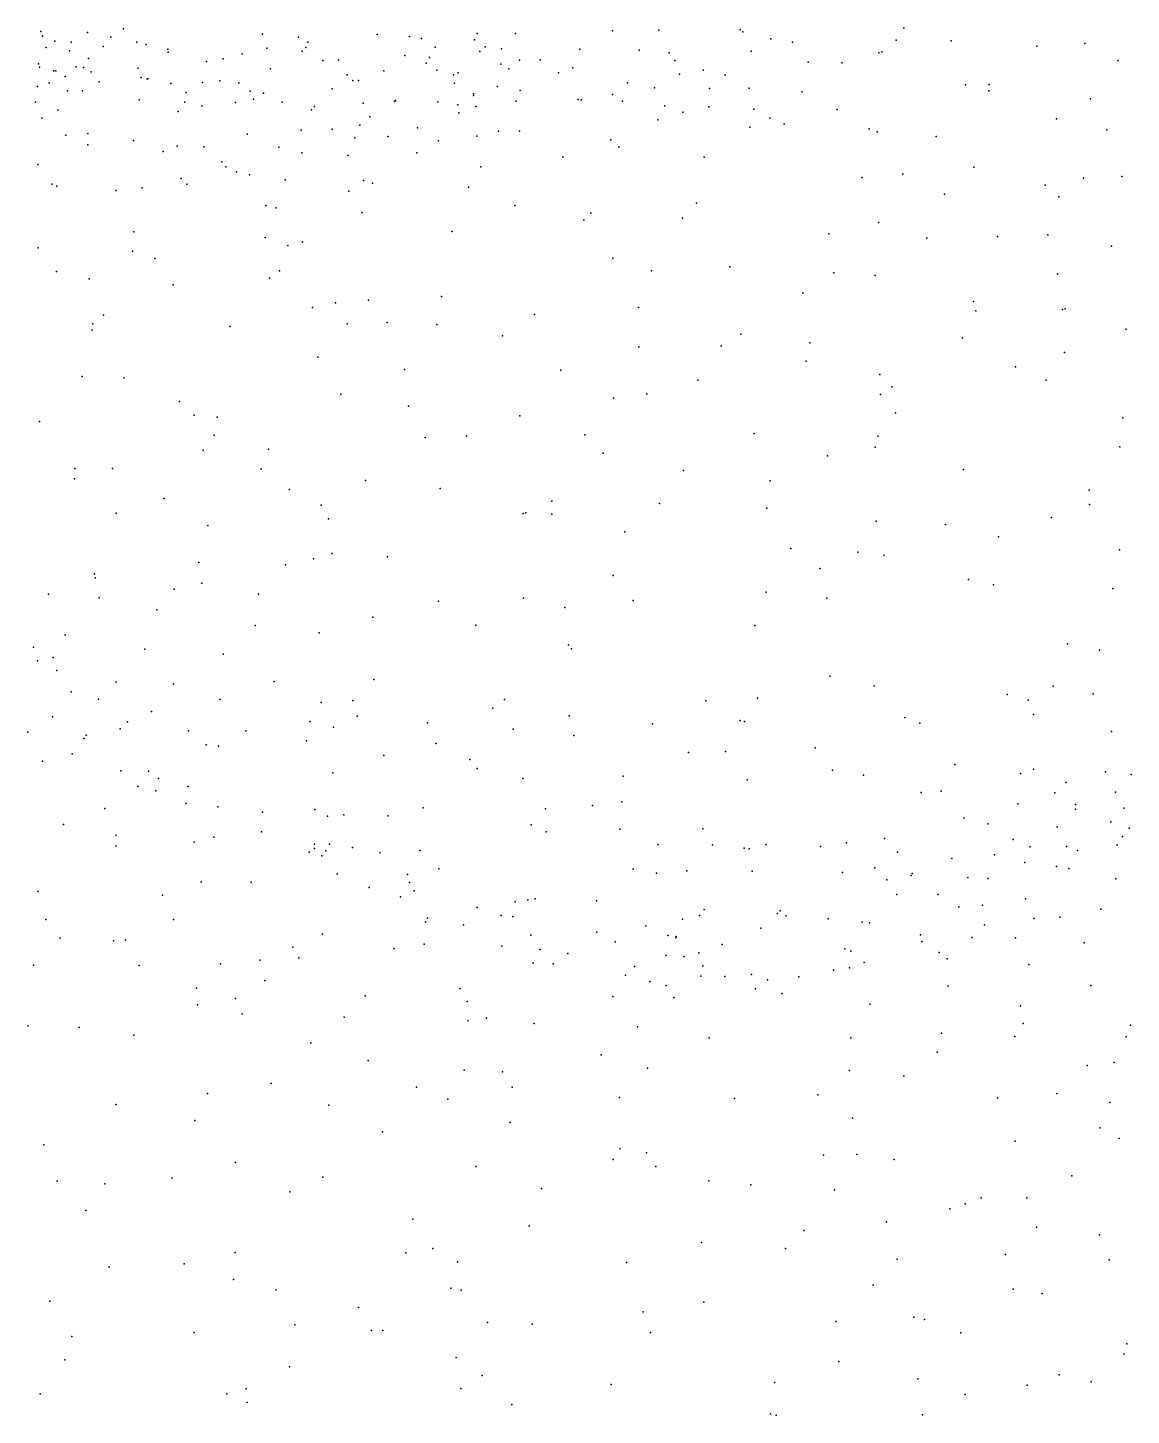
# Model space of a CAD drawing. Header units: metres. Extents: x -25 to 25, y -27.8 to 27.8.
# Drawn here: x 9.739 to 11.121, y -1.724 to 0.012 of the extents above; entities that cross this region are included whole.
import ezdxf

# ---------------------------------------------------------------- set-up
doc = ezdxf.new("R2010")
doc.units = ezdxf.units.M

msp = doc.modelspace()

# ---------------------------------------------------------------- linework, layer by layer
for p in [(9.7561, 0.0075, 16.4265), (9.7581, 0.0018, 9.4959), (9.8144, 0.0061, 3.9499), (9.8436, 0.0004, 6.9637), (9.8592, 0.011, 18.7667), (10.0333, 0.0043, -13.3796), (10.0784, 0.0005, 24.0735), (10.1768, 0.0039, 16.0745), (10.2173, 0.0011, 15.9203), (10.302, 0.0051, 17.6948), (10.3498, 0.0051, 16.0106), (10.4713, 0.0085, 16.345), (10.5295, 0.0093, 8.5372), (10.6314, 0.0097, 6.3466), (10.6345, 0.0073, 17.2412), (10.8359, 0.0122, 8.246), (9.7627, -0.0127, 3.098), (9.7734, -0.0047, 10.3248), (9.7918, -0.0165, 4.6933), (9.794, -0.006, 18.5716), (9.8339, -0.0113, 8.3316), (9.876, -0.0057, 5.7904), (9.8879, -0.0088, 17.703), (9.915, -0.0146, 24.0881), (10.0387, -0.0135, 4.1541), (10.0829, -0.0169, 11.4059), (10.0876, -0.0123, 8.4359), (10.09, -0.0058, 8.6304), (10.2322, -0.0011, 24.088), (10.2495, -0.012, 18.8178), (10.2987, -0.0028, 8.4806), (10.3119, -0.0116, -13.6018), (10.3324, -0.0143, 19.6284), (10.4307, -0.0146, 17.5277), (10.5047, -0.0158, 6.4413), (10.6449, -0.017, -0.0629), (10.6695, -0.0018, 16.7839), (10.6967, -0.006, 24.1518), (10.8263, -0.0033, 8.421), (10.8954, -0.0043, 3.6585), (11.0027, -0.011, 24.1271), (11.0624, -0.0074, 19.8863), (9.753, -0.033, 8.9228), (9.8154, -0.0264, 1.7055), (9.9152, -0.0185, 8.7164), (9.9632, -0.0301, 18.7968), (9.9842, -0.0265, 6.8833), (10.008, -0.0203, 16.3232), (10.109, -0.0289, 6.7601), (10.1283, -0.0284, -0.068), (10.2113, -0.0224, 4.2783), (10.238, -0.0323, 1.8075), (10.2425, -0.025, 11.1705), (10.3054, -0.0175, 6.6668), (10.3316, -0.0332, 19.3085), (10.3551, -0.0282, 19.013), (10.381, -0.0279, 4.2974), (10.5422, -0.0193, 6.1018), (10.5496, -0.0287, -19.9245), (10.7162, -0.031, 2.3775), (10.7589, -0.0318, 2.6), (10.8048, -0.019, 3.4665), (10.8084, -0.0181, 4.1012), (11.1041, -0.0288, 8.279), (9.7543, -0.0373, -2.4479), (9.7723, -0.0416, 17.5772), (9.7746, -0.0419, -1.0543), (9.7862, -0.0488, 24.0946), (9.8001, -0.0369, 9.8139), (9.8094, -0.0376, 6.7898), (9.8189, -0.0428, 2.7468), (9.8776, -0.0384, 3.2115), (9.8814, -0.0502, 5.961), (9.8888, -0.0516, 16.5385), (9.89, -0.0519, -19.6893), (10.0433, -0.0392, 3.0278), (10.1395, -0.0467, 18.8348), (10.1853, -0.0415, -19.9481), (10.2517, -0.0409, 18.8994), (10.2722, -0.0466, 19.4821), (10.2781, -0.0444, 16.4308), (10.3416, -0.039, 19.1093), (10.4039, -0.044, 6.0197), (10.4219, -0.0381, 24.1237), (10.5551, -0.0459, 17.1044), (10.585, -0.0407, 19.7375), (10.6126, -0.0468, 3.0633), (9.7516, -0.0614, 10.0829), (9.7663, -0.0567, 3.6393), (9.7892, -0.0667, 6.5616), (9.8082, -0.0669, 11.4138), (9.829, -0.0556, 10.845), (9.9186, -0.0577, 18.8892), (9.9377, -0.0687, -12.6127), (9.9581, -0.0564, 2.8171), (9.98, -0.0542, 3.9115), (10.0036, -0.0566, 24.0896), (10.0177, -0.067, 6.5578), (10.1206, -0.0641, 3.2098), (10.1466, -0.0537, 10.9801), (10.1535, -0.0536, 17.5695), (10.2737, -0.0573, 6.4762), (10.3274, -0.0615, 24.112), (10.3557, -0.0661, 6.2223), (10.4901, -0.0567, 16.6726), (10.5239, -0.0629, 16.8402), (10.593, -0.0636, 24.1533), (10.6426, -0.0634, 2.8213), (10.7086, -0.0678, 3.9205), (10.9133, -0.0593, 19.8284), (10.9423, -0.0668, 24.1529), (10.9429, -0.0587, -5.587), (9.7491, -0.081, 6.205), (9.879, -0.0778, 17.4579), (9.9363, -0.0809, 6.3436), (9.9576, -0.0856, -1.7865), (9.9994, -0.0812, 3.7417), (10.022, -0.077, 11.1607), (10.0345, -0.0697, 1.7911), (10.0578, -0.0811, 18.9097), (10.0983, -0.0864, 3.3853), (10.1595, -0.0823, 18.9588), (10.1986, -0.0802, 19.4213), (10.1999, -0.079, 6.1875), (10.2526, -0.0803, 19.2584), (10.2777, -0.0841, 2.9243), (10.2974, -0.0724, 4.1126), (10.2976, -0.0705, 19.1754), (10.3004, -0.0862, 16.6472), (10.3507, -0.0796, 19.7112), (10.4283, -0.0775, 17.2139), (10.4322, -0.078, 3.1496), (10.4713, -0.0715, 2.9848), (10.4839, -0.0795, 2.207), (10.5371, -0.0855, -13.7848), (10.5919, -0.0867, 2.6466), (11.0695, -0.0768, 0.1101), (9.7572, -0.1008, 17.2167), (9.7771, -0.0909, 11.0159), (9.9277, -0.0927, 2.6291), (10.0946, -0.0905, 16.6237), (10.1675, -0.0992, 19.105), (10.2792, -0.0941, 2.0283), (10.5283, -0.1031, 2.4353), (10.5594, -0.0934, 3.4819), (10.6481, -0.0897, 3.6258), (10.6685, -0.1011, -5.7785), (10.7526, -0.09, 19.7894), (11.0272, -0.1019, -11.9492), (9.8148, -0.1203, 1.9208), (10.0141, -0.121, 19.1005), (10.0816, -0.116, 19.0155), (10.1204, -0.1145, 19.3328), (10.1552, -0.1096, 17.3262), (10.2274, -0.1128, 24.1114), (10.3288, -0.117, 16.85), (10.3549, -0.1171, 17.0405), (10.6434, -0.112, 19.7805), (10.6862, -0.1082, 24.1737), (10.7928, -0.1141, -12.5082), (10.8026, -0.118, 24.1746), (11.0901, -0.1156, -6.5074), (9.787, -0.1223, 19.0899), (9.8147, -0.1342, -0.3202), (9.8717, -0.129, 19.0893), (9.9267, -0.1358, 17.2262), (9.9597, -0.1368, 16.8504), (10.0538, -0.137, 19.2421), (10.1488, -0.1257, 19.5673), (10.1908, -0.1239, 19.653), (10.2538, -0.1293, 3.5126), (10.3014, -0.1235, 3.8879), (10.4692, -0.1282, 3.8654), (10.4794, -0.1367, 3.6868), (10.8766, -0.1238, -0.0663), (9.9088, -0.1425, 17.012), (9.9826, -0.1556, 19.3019), (10.0824, -0.1444, 19.4786), (10.1402, -0.1476, 2.6007), (10.2266, -0.1443, 17.1451), (10.4093, -0.1499, 19.7613), (10.5861, -0.1496, -19.7555), (9.7522, -0.1589, 24.1092), (9.9875, -0.162, 2.0489), (10.0009, -0.1681, 2.4043), (10.0171, -0.1718, 19.4297), (10.3067, -0.1619, 2.523), (10.835, -0.1711, 19.8651), (10.9235, -0.1623, 19.8912), (9.7695, -0.1833, -2.2141), (9.7759, -0.1858, 19.1746), (9.8828, -0.188, 19.2718), (9.9315, -0.1765, -0.993), (9.9386, -0.1834, 24.1082), (10.0616, -0.1782, 2.1947), (10.1597, -0.179, 2.3331), (10.1709, -0.1823, 24.1156), (10.2912, -0.1873, 19.7538), (10.784, -0.1751, -13.863), (11.0129, -0.1849, 19.9564), (11.0611, -0.1758, -13.7501), (11.1088, -0.174, 20.0239), (9.8498, -0.1912, -0.6658), (10.1416, -0.1924, -0.2948), (10.5766, -0.2074, 19.8084), (10.8868, -0.196, 24.1835), (11.03, -0.1995, 24.1482), (10.0373, -0.2103, -1.5878), (10.0503, -0.213, 19.5641), (10.1578, -0.2189, 19.6941), (10.3491, -0.21, 24.1413), (10.4443, -0.2197, 24.1583), (10.2708, -0.2427, -19.6735), (10.4355, -0.2282, 19.7915), (10.5591, -0.2262, 24.1815), (10.8042, -0.2315, -19.5796), (9.8722, -0.2432, -13.4797), (10.0367, -0.2501, -0.4955), (10.0652, -0.2603, 19.6517), (10.0833, -0.2558, 24.1031), (10.7422, -0.2455, 19.8536), (10.8649, -0.2512, 19.8957), (10.9531, -0.2491, 24.1722), (11.0162, -0.2468, -12.7068), (9.7526, -0.2632, 19.2042), (9.8705, -0.2674, 24.0992), (9.8984, -0.2764, 19.3908), (10.4719, -0.2761, -13.9079), (11.0959, -0.2611, 20.0342), (9.7753, -0.2927, -19.2723), (10.0547, -0.292, -19.5034), (10.5202, -0.2917, 19.8249), (10.6184, -0.287, 19.8391), (10.7483, -0.2944, -5.9253), (9.8165, -0.302, 19.3147), (9.9215, -0.3095, 19.4689), (10.042, -0.3011, -12.8279), (10.8002, -0.2976, 24.2023), (11.0282, -0.2957, -13.9888), (10.1662, -0.3287, -13.8), (10.2574, -0.324, 24.1358), (10.7095, -0.3199, 24.2179), (10.096, -0.3376, 19.7182), (10.1249, -0.332, -1.0931), (10.3737, -0.3466, 24.1564), (10.504, -0.3377, 24.1902), (10.9231, -0.3301, 24.1849), (10.9261, -0.3421, 19.9347), (11.0345, -0.3402, -6.4689), (11.0381, -0.3394, -0.0065), (9.8208, -0.358, -1.922), (9.8343, -0.3475, 19.3845), (9.993, -0.3615, 24.0961), (10.1394, -0.3581, 24.1128), (10.1895, -0.3566, -0.7664), (10.2517, -0.3589, 19.7919), (9.8202, -0.3662, 24.0846), (10.3339, -0.3731, 19.8192), (10.632, -0.3713, -19.5196), (10.9094, -0.3759, -0.172), (11.1141, -0.365, 24.1235), (10.5042, -0.3868, -12.8134), (10.6073, -0.3857, -14.032), (10.7185, -0.3819, 19.8836), (11.0371, -0.3941, -12.9587), (10.1028, -0.3999, -1.4605), (10.211, -0.4153, 24.1238), (10.4067, -0.4163, 19.8293), (10.7137, -0.4048, 24.2192), (10.9757, -0.4121, 19.9532), (9.8075, -0.424, -13.6057), (9.8601, -0.4256, 19.4876), (10.5782, -0.4287, 24.197), (10.806, -0.4218, -14.0933), (11.0142, -0.4286, -19.508), (10.1315, -0.446, 19.7671), (10.4725, -0.4512, -0.5601), (10.5145, -0.4458, 19.8428), (10.807, -0.4465, -6.0597), (10.821, -0.4369, 24.1949), (9.9296, -0.4553, 19.6062), (10.216, -0.4611, 19.7994), (9.7541, -0.4803, 19.3688), (9.9479, -0.4725, -19.1497), (9.9768, -0.4749, 24.0684), (10.3554, -0.4731, -19.3992), (10.8257, -0.4697, -12.925), (11.11, -0.4758, 24.0989), (9.9728, -0.4973, 19.6926), (10.237, -0.5003, 24.1217), (10.2887, -0.4987, 19.8357), (10.4368, -0.4969, 24.1619), (10.6488, -0.4954, 24.192), (10.8036, -0.4987, -0.33), (9.9592, -0.5163, -1.7101), (10.041, -0.5149, -12.8893), (10.4598, -0.5201, 19.8296), (10.8001, -0.5127, 19.8722), (11.1063, -0.512, 19.9858), (10.7405, -0.5233, 24.1919), (9.798, -0.5523, -13.7944), (9.7986, -0.5393, 19.4467), (9.8456, -0.5393, 23.9999), (10.0317, -0.5402, -13.9642), (10.1621, -0.554, 24.0864), (10.5602, -0.5415, 19.8347), (10.6687, -0.5546, 19.8322), (10.9107, -0.5403, 19.8885), (10.0672, -0.5653, 24.0515), (10.2558, -0.5641, -1.1347), (11.0682, -0.5662, -5.8056), (9.9103, -0.5766, 19.6756), (10.1069, -0.5849, 19.8343), (10.3953, -0.58, -14.158), (10.5304, -0.5831, 24.1696), (10.6647, -0.589, 24.1776), (11.0686, -0.5844, 19.9371), (9.85, -0.5952, 19.6073), (10.116, -0.6022, -19.0268), (10.3595, -0.5954, 19.8472), (10.3631, -0.5945, -19.1895), (10.3954, -0.5963, 24.1444), (10.8013, -0.6049, 24.159), (11.0207, -0.6005, 24.0981), (9.965, -0.6103, 23.9964), (10.4867, -0.6185, -0.6978), (10.8884, -0.6092, 24.1442), (10.9544, -0.6246, -6.2487), (10.6945, -0.6394, -0.4629), (11.106, -0.6409, 24.0357), (9.9535, -0.6567, 19.7817), (10.0972, -0.6521, -17.286), (10.1202, -0.6457, -1.5299), (10.1897, -0.6496, 19.8499), (10.7784, -0.6438, -14.3074), (10.8113, -0.6478, -13.0408), (9.823, -0.671, 23.8837), (9.8241, -0.6758, -17.1251), (10.062, -0.6598, 19.86), (10.4724, -0.6732, 24.1368), (10.7308, -0.6642, -19.2774), (9.9228, -0.69, -14.139), (9.9574, -0.6825, 23.9414), (10.6638, -0.6937, 19.7903), (10.9171, -0.6782, 19.8321), (10.9483, -0.6847, 24.0891), (11.0976, -0.6893, 19.9061), (9.7655, -0.6962, 19.5167), (9.829, -0.7008, -17.4024), (10.0282, -0.6962, -18.7589), (10.2535, -0.7051, -17.4268), (10.3601, -0.7012, 24.1021), (10.4973, -0.7043, 19.8062), (10.7395, -0.7012, 24.1357), (9.9012, -0.7159, 23.8716), (10.1714, -0.725, 24.0186), (10.4119, -0.7132, -18.9564), (10.0241, -0.7354, 23.9255), (10.1042, -0.7449, -17.066), (10.3002, -0.7351, 19.8624), (10.6495, -0.7357, 24.124), (9.7468, -0.7628, 23.762), (9.7864, -0.7473, -1.8323), (10.4162, -0.7596, 19.8155), (11.0407, -0.7584, 23.9943), (9.7519, -0.78, -17.6068), (9.7713, -0.7755, 19.6083), (9.8861, -0.7652, -16.8344), (9.984, -0.7716, 19.8793), (10.4201, -0.765, 24.0947), (11.0811, -0.7665, -13.2661), (9.7761, -0.7921, -18.2616), (9.8503, -0.8063, 23.7458), (9.9221, -0.8091, -14.3271), (10.0478, -0.8057, -12.9176), (10.1726, -0.803, 23.9699), (10.7434, -0.799, 24.0993), (10.7991, -0.8112, 19.7535), (11.0229, -0.8115, -6.0863), (9.7938, -0.8187, -12.8364), (9.8279, -0.8277, 19.7838), (9.9801, -0.8281, 23.8115), (10.1067, -0.8321, 23.9003), (10.1466, -0.8293, -14.3796), (10.3364, -0.8282, -18.7488), (10.5884, -0.83, -0.6211), (10.653, -0.8267, 19.7546), (10.9655, -0.822, -14.5914), (10.9915, -0.8289, 19.7933), (11.0729, -0.8211, 23.9106), (9.7705, -0.85, 22.8692), (9.8945, -0.8432, -17.9514), (10.1519, -0.849, 19.8968), (10.3215, -0.839, -17.6441), (10.4173, -0.8487, 19.8151), (10.9983, -0.8469, 23.9495), (9.8552, -0.8647, 19.8651), (9.8645, -0.8563, 23.6562), (9.9409, -0.8673, -1.6329), (10.0125, -0.8675, 19.9065), (10.0932, -0.8555, -18.4898), (10.1223, -0.8629, -17.8198), (10.2397, -0.8574, 23.9674), (10.3471, -0.8653, 24.0086), (10.5214, -0.8585, 19.7737), (10.6313, -0.8546, -14.5027), (10.6367, -0.8555, 24.061), (10.8371, -0.8506, 24.0246), (10.8561, -0.8578, -13.1632), (9.7395, -0.8691, 19.5879), (9.8099, -0.8768, 23.562), (9.8126, -0.873, 23.0238), (9.9629, -0.885, 23.7282), (10.0883, -0.88, -16.8212), (10.2509, -0.8834, -16.957), (10.4231, -0.8732, -17.1897), (11.096, -0.8682, 23.8319), (9.7951, -0.8961, 23.2322), (9.9783, -0.8866, -18.1498), (10.1853, -0.8983, -1.3124), (10.5666, -0.8945, 24.0291), (10.6129, -0.8933, -18.9692), (10.725, -0.8886, 24.0306), (9.758, -0.9052, -14.4363), (9.8559, -0.9175, 23.4766), (9.8907, -0.9179, 23.56), (10.2928, -0.9032, 19.8746), (10.3019, -0.9146, 23.9557), (10.7466, -0.9165, -0.2675), (10.9, -0.9094, 23.95), (10.9983, -0.9154, 19.7805), (11.0885, -0.9187, 22.7263), (9.8773, -0.9369, 23.3045), (9.903, -0.9271, 23.1375), (9.9404, -0.9372, 23.0145), (10.1212, -0.9201, 23.8109), (10.3591, -0.927, -17.8491), (10.4848, -0.924, 24.0001), (10.6398, -0.9288, 23.9979), (10.7854, -0.923, 19.7369), (10.982, -0.9206, 23.8674), (11.0387, -0.9322, 23.7968), (11.1207, -0.922, 22.555), (9.8999, -0.9423, 23.4008), (10.8579, -0.9444, -19.2789), (10.8827, -0.9428, 19.743), (11.025, -0.945, 22.6157), (11.1009, -0.9442, 23.7043), (9.836, -0.9646, 19.8807), (9.9374, -0.9583, 19.9078), (9.9775, -0.9623, 23.1966), (10.0334, -0.9693, -1.4516), (10.0988, -0.9657, 19.9191), (10.2343, -0.9637, -18.1423), (10.3877, -0.965, 23.9306), (10.4463, -0.9609, -0.7663), (10.4829, -0.9561, 19.7788), (10.9789, -0.9587, 22.7033), (11.0509, -0.9654, 22.5154), (11.051, -0.9594, 22.8775), (11.1118, -0.9642, 22.9977), (9.7841, -0.9846, 19.8152), (10.1146, -0.9743, 23.7346), (10.1353, -0.9726, -14.5809), (10.1908, -0.9737, 19.8975), (10.3695, -0.9849, -13.003), (10.911, -0.9767, 23.8401), (10.941, -0.9839, 22.7921), (11.0281, -0.9874, 22.9758), (11.095, -0.9811, 23.6082), (11.1181, -0.989, 23.1468), (9.8499, -0.9981, -12.9698), (9.9479, -1.0067, 22.8378), (9.9724, -1.0003, -13.1544), (10.0322, -0.9936, 23.5173), (10.3883, -0.9936, 19.8263), (10.4806, -0.9904, 23.9388), (10.5845, -0.9901, 23.9462), (10.8117, -1.002, 23.8656), (10.9728, -1.0032, 22.5233), (11.1098, -0.9994, 23.5105), (9.8499, -1.0111, -16.3107), (10.0918, -1.0192, 23.3906), (10.0986, -1.0092, -16.5364), (10.0986, -1.0146, 23.2568), (10.1075, -1.0238, 23.5427), (10.1124, -1.0177, 22.9002), (10.1172, -1.0092, 23.0176), (10.146, -1.0134, 23.1049), (10.1807, -1.02, 23.7016), (10.2301, -1.0172, 23.7711), (10.5282, -1.0096, -18.6722), (10.5965, -1.0102, -17.8235), (10.6361, -1.0142, -0.4661), (10.6425, -1.0152, -17.2627), (10.6638, -1.0097, 19.7329), (10.7317, -1.0121, 23.9014), (10.7644, -1.0076, 19.7253), (10.8282, -1.0191, 22.8651), (10.9495, -1.0225, 23.7395), (10.9938, -1.0123, 19.7639), (11.0396, -1.0122, -13.2915), (11.0533, -1.0172, 23.1963), (11.1029, -1.0105, 23.3383), (10.2541, -1.0402, 19.8892), (10.4974, -1.0406, -16.9233), (10.7997, -1.0386, 22.7883), (10.8962, -1.0271, 22.9661), (10.9873, -1.0323, 23.6423), (11.0273, -1.0371, 23.5546), (11.0426, -1.0398, 23.4358), (9.9566, -1.0563, 19.9168), (10.0192, -1.0568, 22.8295), (10.1268, -1.0463, -1.0738), (10.2147, -1.0469, 23.0645), (10.2174, -1.0573, 22.9717), (10.5264, -1.0453, 23.8745), (10.5643, -1.0424, 19.7551), (10.6464, -1.0429, 23.8686), (10.7593, -1.0448, -17.6952), (10.8149, -1.0536, 22.626), (10.8452, -1.0485, -0.0839), (10.8465, -1.0457, 23.7777), (10.9162, -1.0509, -14.8722), (10.9418, -1.052, 23.0791), (11.1012, -1.0525, 22.3422), (9.7526, -1.0682, -13.3629), (9.9082, -1.073, -1.3134), (10.1667, -1.0633, 23.3726), (10.206, -1.0752, 23.2691), (10.223, -1.0676, 23.6322), (10.8271, -1.0723, -19.0966), (10.8785, -1.072, 23.6798), (10.302, -1.0882, 23.1048), (10.3494, -1.0815, -16.6064), (10.3656, -1.0786, -14.815), (10.3748, -1.0777, 19.8463), (10.4513, -1.08, 19.8057), (10.5861, -1.0909, 22.8737), (10.6812, -1.0924, 19.7399), (10.9047, -1.0877, 23.1638), (10.9345, -1.0854, 23.593), (10.9884, -1.0775, 23.3473), (11.0827, -1.0906, -5.9374), (9.762, -1.1036, 22.6933), (9.922, -1.1033, 22.7711), (10.2374, -1.1065, 23.4378), (10.24, -1.1017, 23.5516), (10.285, -1.1102, 23.2264), (10.332, -1.0983, 23.7102), (10.3465, -1.0996, 22.9861), (10.5589, -1.1029, -18.334), (10.5802, -1.0983, 23.7938), (10.6778, -1.0957, 22.7421), (10.6889, -1.0987, -17.0477), (10.7415, -1.1025, 23.0227), (10.7841, -1.1068, 23.7109), (10.793, -1.1077, 23.0945), (10.9369, -1.1102, 23.4461), (10.9989, -1.1023, 19.7781), (11.0313, -1.1003, -6.2902), (9.78, -1.1267, -15.1173), (10.1084, -1.1219, 19.9271), (10.3691, -1.1229, -13.2108), (10.452, -1.1193, 23.7469), (10.5133, -1.1114, 22.9286), (10.5406, -1.1234, 19.7765), (10.5505, -1.1264, 22.8009), (10.5512, -1.1247, 23.0218), (10.6572, -1.1141, 23.0017), (10.8571, -1.1225, 23.2488), (10.9216, -1.1259, -17.4812), (10.976, -1.1265, 22.3889), (9.847, -1.13, -15.8573), (9.8617, -1.1288, -13.5477), (10.0715, -1.138, 22.7996), (10.1976, -1.1398, -16.2804), (10.2355, -1.1342, -0.7667), (10.3328, -1.1368, 23.5806), (10.3807, -1.141, 23.2587), (10.4747, -1.1312, 22.8493), (10.5793, -1.145, -14.9714), (10.6085, -1.1346, 23.0962), (10.7622, -1.1401, 23.6118), (10.7699, -1.1432, 23.2252), (10.8587, -1.1311, 23.5346), (10.8803, -1.1446, 19.7532), (11.0617, -1.1328, 0.1361), (9.7467, -1.1604, 19.7964), (9.8791, -1.1611, 19.9037), (9.9806, -1.1587, -15.2812), (10.0305, -1.1544, 19.9262), (10.0787, -1.1512, -15.0787), (10.3719, -1.1576, 23.4951), (10.3973, -1.159, 23.3857), (10.4156, -1.1459, 23.6258), (10.4991, -1.1622, 23.2282), (10.5383, -1.1485, 23.1543), (10.5608, -1.1496, 23.6841), (10.5844, -1.1615, 23.2262), (10.7863, -1.157, 19.7476), (10.8904, -1.1525, -17.9205), (10.9924, -1.1596, -19.2028), (10.0362, -1.1799, -13.6622), (10.4876, -1.173, 23.573), (10.582, -1.1741, -13.1528), (10.6118, -1.1748, 23.5612), (10.6455, -1.1721, 23.2875), (10.6653, -1.1789, 23.4526), (10.7047, -1.175, -18.4941), (10.7479, -1.1667, 23.3472), (10.7681, -1.1638, 23.5208), (9.9507, -1.1893, 22.7348), (10.2807, -1.1899, -13.5638), (10.5181, -1.1809, 23.3308), (10.5384, -1.186, 23.5068), (10.6504, -1.1901, -0.3275), (10.6838, -1.1961, 22.6109), (10.8914, -1.187, 22.4324), (11.0702, -1.186, 22.2657), (9.952, -1.2102, 19.9135), (9.9996, -1.2024, -15.6988), (10.162, -1.1988, 19.9212), (10.2896, -1.2058, -15.1523), (10.4719, -1.1999, 22.7426), (10.5482, -1.2009, 22.6865), (10.7935, -1.2095, 22.514), (10.9821, -1.2114, 22.3324), (10.008, -1.2215, -0.9214), (10.1356, -1.2254, 22.7516), (10.2909, -1.23, 19.9044), (10.3139, -1.2269, 22.7561), (9.7398, -1.2364, 22.6447), (9.8037, -1.2386, 19.8795), (9.8724, -1.2479, 22.6844), (10.3734, -1.2337, 19.8761), (10.5029, -1.2376, 19.8117), (10.8831, -1.2456, -18.8366), (10.9852, -1.2335, -13.2724), (11.1199, -1.2356, 22.174), (10.094, -1.2577, -15.9164), (10.5923, -1.2516, 19.7961), (10.7698, -1.2513, 19.7677), (10.9748, -1.2499, 19.7995), (11.1145, -1.2502, 19.8694), (10.1656, -1.2799, -13.8192), (10.4572, -1.2728, 22.6736), (10.8779, -1.2693, 22.4125), (11.0993, -1.2821, -17.9906), (10.2856, -1.2918, -0.5666), (10.3339, -1.2941, -16.3466), (10.5151, -1.2895, -13.5206), (10.7682, -1.2925, 22.5065), (10.8361, -1.299, -16.8433), (11.0657, -1.2862, -16.9734), (10.044, -1.3085, 22.6983), (10.226, -1.3133, 19.9333), (10.3459, -1.3132, 19.913), (9.8497, -1.3348, 22.6438), (9.9646, -1.3209, -13.9026), (10.1163, -1.3357, 19.9412), (10.2653, -1.328, -15.503), (10.4801, -1.3261, 19.8731), (10.6242, -1.3273, 19.8313), (10.7283, -1.3228, 19.8058), (10.9533, -1.3265, 19.8325), (11.0274, -1.3211, 22.2652), (11.0939, -1.3322, 19.895), (10.7716, -1.3518, -0.1518), (9.9488, -1.3547, 22.6554), (10.1837, -1.3689, 22.6823), (10.3435, -1.3574, 22.674), (11.0815, -1.364, -18.6791), (9.7595, -1.3854, 19.8362), (10.9755, -1.3808, 22.3118), (11.1056, -1.3773, 22.1773), (10.4721, -1.4036, 19.907), (10.4805, -1.3903, -0.3704), (10.514, -1.3954, -13.7803), (10.7354, -1.3984, 22.5182), (10.7774, -1.3972, 19.853), (10.8239, -1.4035, 22.4412), (9.9997, -1.4074, 19.9281), (10.3006, -1.4126, 19.9489), (10.5255, -1.4124, -16.6152), (9.7763, -1.4309, 22.5882), (9.8359, -1.4342, -14.0425), (9.9198, -1.4271, 19.9099), (10.1087, -1.4257, 19.9461), (10.3826, -1.4399, -13.951), (10.5918, -1.4305, 19.8913), (10.6447, -1.4355, 22.5618), (11.0462, -1.424, 22.2364), (10.0674, -1.4439, 22.6467), (10.7494, -1.4417, -13.5914), (10.933, -1.4518, 19.8891), (10.9902, -1.4515, -6.6351), (9.8121, -1.4673, 19.8818), (10.8937, -1.4654, 22.385), (10.9128, -1.4593, -15.1882), (10.2215, -1.4782, 19.9627), (10.367, -1.4868, 22.661), (10.7107, -1.4924, 19.8986), (10.8142, -1.4817, 19.8965), (11.002, -1.4885, 19.928), (10.5827, -1.5073, 19.9259), (11.0808, -1.498, 19.9573), (9.9991, -1.52, 19.9326), (10.2129, -1.5203, 22.6741), (10.2465, -1.5151, -15.6817), (10.6879, -1.5151, 22.5752), (10.9633, -1.5227, -6.1605), (9.8413, -1.538, 22.5971), (9.9353, -1.5341, 22.617), (10.2775, -1.5315, -16.4094), (10.4889, -1.5325, 19.9526), (10.8278, -1.5283, 22.4702), (11.0929, -1.5293, 22.2101), (9.9969, -1.5537, -14.1592), (10.7977, -1.5607, -6.6891), (10.0499, -1.5665, 22.6593), (10.2692, -1.5645, 19.9888), (10.282, -1.5671, 22.7149), (10.9727, -1.566, 19.953), (11.0091, -1.5714, -6.8871), (9.7671, -1.5809, 22.5652), (10.1535, -1.589, -16.0732), (10.5096, -1.5944, 22.7085), (10.5857, -1.582, 22.6607), (10.0738, -1.6103, 19.9562), (10.3148, -1.6075, -0.3615), (10.3709, -1.6097, 19.9985), (10.7515, -1.6064, 22.5862), (10.8485, -1.6009, 19.9508), (10.8621, -1.604, -16.8495), (9.7945, -1.6249, -0.8709), (9.9476, -1.6201, 22.6254), (10.1699, -1.6177, -15.8627), (10.1841, -1.6177, 19.9854), (10.5191, -1.6201, 19.9848), (10.9072, -1.6206, -13.822), (11.1113, -1.647, 20.0399), (11.1151, -1.6341, 0.0316), (9.7861, -1.6543, 19.8795), (10.067, -1.6631, 22.7005), (10.2757, -1.6512, 20.0117), (10.7547, -1.6564, -0.1728), (10.3081, -1.6737, -15.521), (10.6742, -1.6828, -14.1255), (10.8537, -1.6781, -7.0084), (11.0304, -1.673, 20.0204), (11.0706, -1.6817, 22.2961), (9.7552, -1.6966, 22.5228), (9.9886, -1.6967, 22.6756), (10.0127, -1.6904, 19.9423), (10.2814, -1.69, 22.7885), (10.4698, -1.6852, 20.0127), (10.913, -1.6977, 19.9915), (10.9906, -1.6858, 22.3914), (10.0143, -1.7078, -0.5932), (10.3454, -1.71, 20.0243), (10.6691, -1.7218, 22.7157), (10.6764, -1.7236, 19.9962), (10.8592, -1.723, 22.565)]:
    msp.add_point(p)

doc.saveas('drawing.dxf')
